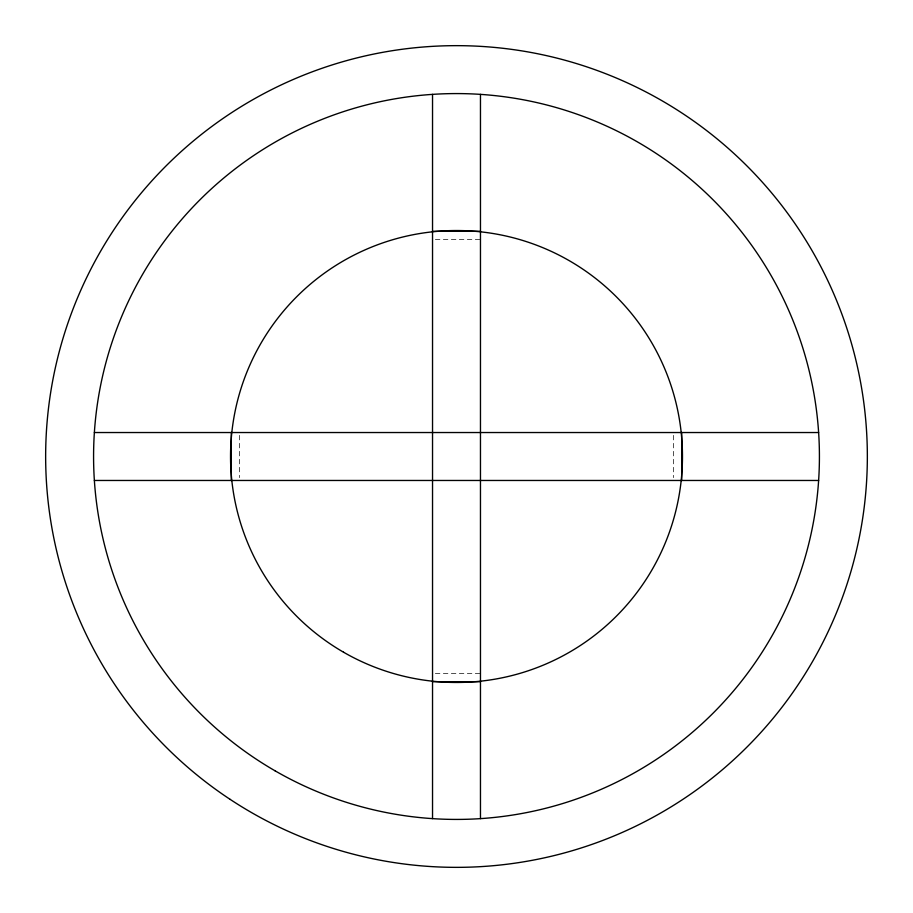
<?xml version="1.0" encoding="UTF-8"?>
<svg xmlns="http://www.w3.org/2000/svg" width="913" height="913" viewBox="0 0 913 913"><rect width="100%" height="100%" fill="white"/><g stroke="black" fill="none" stroke-linecap="round" stroke-linejoin="round"><path stroke-width="0.68" stroke-dasharray="4.57 3.42" d="M435.353 239.537L480.466 239.537M435.353 673.463L480.466 673.463M673.463 435.353L673.463 477.647M239.537 435.353L239.537 477.647"/><path stroke-width="1.37" d="M432.534 231.32L480.466 231.32M94.37 432.534L818.63 432.534M94.37 480.466L818.63 480.466M432.534 681.68L480.466 681.68M681.68 432.534L681.68 480.466M480.466 94.37L480.466 818.63M432.534 94.37L432.534 818.63M231.32 432.534L231.32 480.466M275.041 770.8A362.918 362.918 0 0 0 819.418 456.5A362.918 362.918 0 0 0 275.041 142.2A362.918 362.918 0 0 0 275.041 770.8M343.516 652.19A225.968 225.968 0 0 0 682.468 456.5A225.968 225.968 0 0 0 343.516 260.81A225.968 225.968 0 0 0 343.516 652.19M230.11 799.354A410.85 410.85 0 0 0 866.608 481.14A410.85 410.85 0 0 0 272.782 89.018A410.85 410.85 0 0 0 230.11 799.354"/></g></svg>
